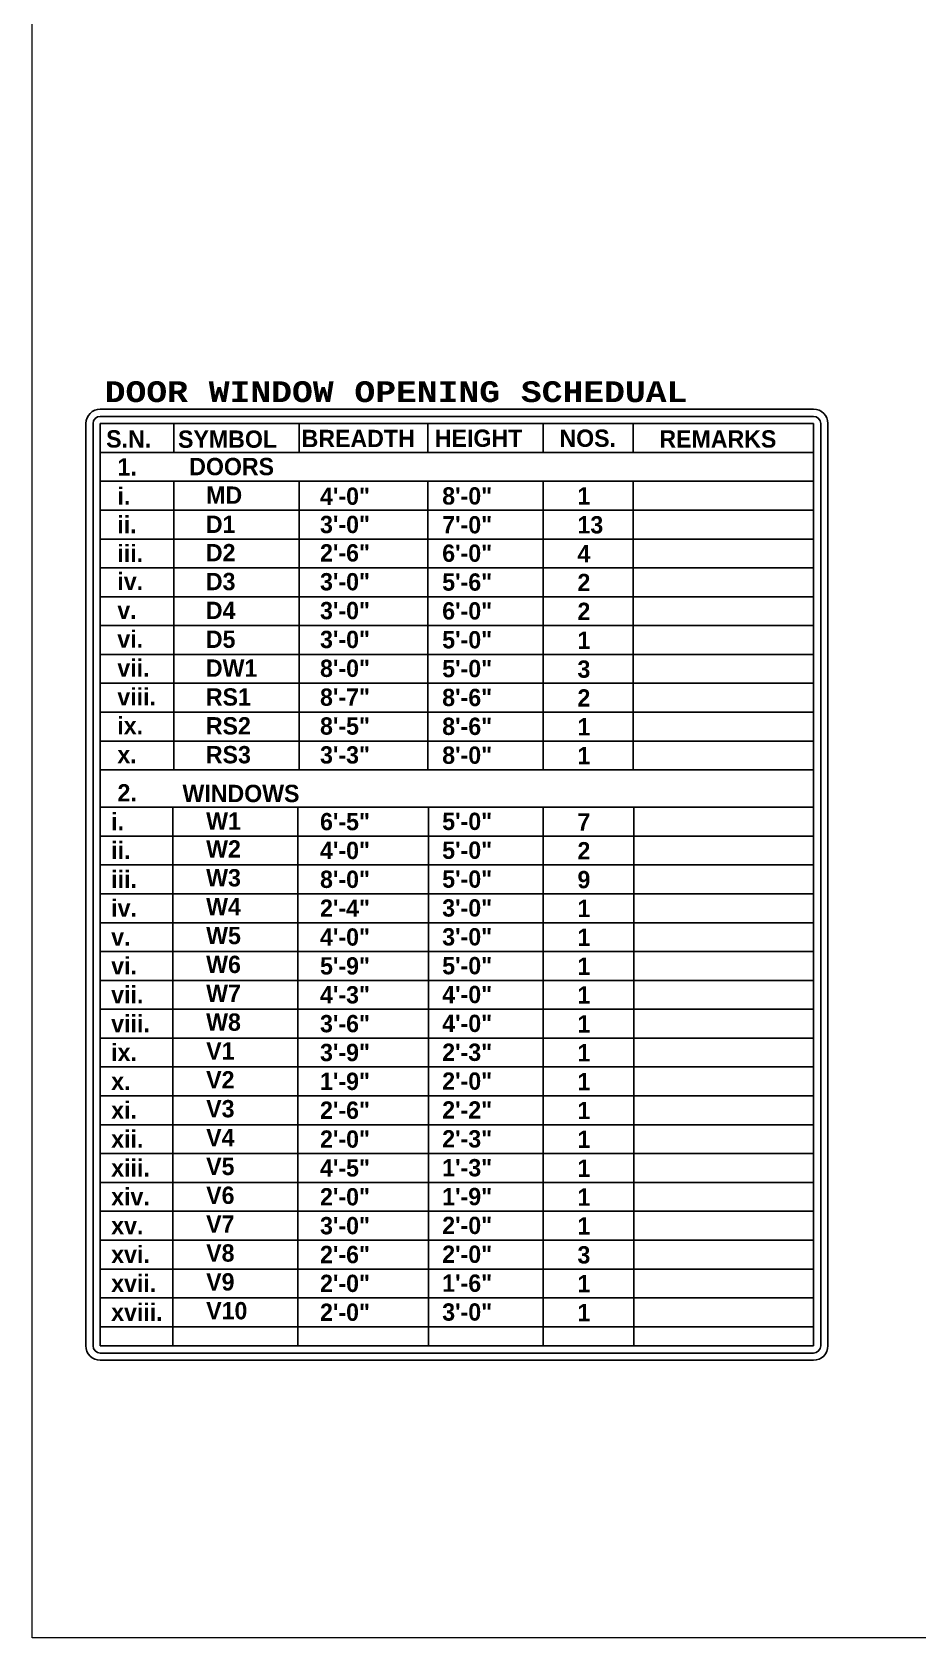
# Model space of a CAD drawing. Header units: inches. Extents: x 4069 to 291496, y -47643 to 12535.
# Drawn here: x 20651 to 21227, y -384 to 659 of the extents above; entities that cross this region are included whole.
import ezdxf

# ---------------------------------------------------------------- set-up
doc = ezdxf.new("R2010")
doc.units = ezdxf.units.IN
doc.header["$LTSCALE"] = 5
doc.header["$MEASUREMENT"] = 0
doc.layers.add('boundary', color=7, linetype='Continuous', lineweight=25)
doc.layers.add('ele1', color=21, linetype='Continuous', lineweight=20)
doc.layers.add('TEXT', color=6, linetype='Continuous')
doc.styles.add('ARIAL', font='cityb___.ttf')
doc.styles.add('COURIER', font='courbd.ttf')

msp = doc.modelspace()

# ---------------------------------------------------------------- linework, layer by layer
for p, q in [((20695.20195, 409.71235, -58.16904), (21158.89611, 409.71235, -58.16904)), ((20690.51512, -194.19822, -58.16904), (20690.51512, 405.02552, -58.16904)), ((21158.89611, 405.02552, -58.16904), (20695.20195, 405.02552, -58.16904)), ((20695.20195, 405.02552, -58.16904), (20695.20195, -194.19822, -58.16904)), ((20695.20195, 405.02552, -58.16904), (21158.89611, 405.02552, -58.16904)), ((20695.20195, 405.02552, -58.16904), (20695.20195, -194.19822, -58.16904)), ((20742.92483, 405.02552, -58.16904), (20742.92483, 386.05284, -58.16904)), ((20824.46839, 405.02552, -58.16904), (20824.46839, 386.27552, -58.16904)), ((20908.14305, 405.02552, -58.16904), (20908.14305, 386.27552, -58.16904)), ((20983.17007, 386.27552, -58.16904), (20983.17007, 405.02552, -58.16904)), ((21041.74541, 386.27552, -58.16904), (21041.74541, 405.02552, -58.16904)), ((21158.89611, -194.19822, -58.16904), (21158.89611, 405.02552, -58.16904)), ((21158.89611, 308.50539, -58.16904), (21158.89611, 405.02552, -58.16904)), ((21163.58293, 405.02552, -58.16904), (21163.58293, -194.19829, -58.16904)), ((20695.20195, 386.27552, -58.16904), (21158.89611, 386.27552, -58.16904)), ((20695.20195, 367.52552, -58.16904), (21158.89611, 367.52552, -58.16904)), ((20908.14305, 367.52552, -58.16904), (20908.14305, 180.02552, -58.16904)), ((20983.17007, 180.02552, -58.16904), (20983.17007, 367.52552, -58.16904)), ((21041.74541, 180.02552, -58.16904), (21041.74541, 367.52552, -58.16904)), ((20695.20195, 348.77552, -58.16904), (21158.89611, 348.77552, -58.16904)), ((20695.20195, 330.02552, -58.16904), (21158.89611, 330.02552, -58.16904)), ((20695.20195, 311.27552, -58.16904), (21158.89611, 311.27552, -58.16904)), ((20695.20195, 292.52552, -58.16904), (21158.89611, 292.52552, -58.16904)), ((20695.20195, 273.77552, -58.16904), (21158.89611, 273.77552, -58.16904)), ((20695.20195, 255.02552, -58.16904), (21158.89611, 255.02552, -58.16904)), ((20695.20195, 236.27552, -58.16904), (21158.89611, 236.27552, -58.16904)), ((20695.20195, 217.52552, -58.16904), (21158.89611, 217.52552, -58.16904)), ((20695.20195, 198.77552, -58.16904), (21158.89611, 198.77552, -58.16904)), ((20695.20195, 180.02552, -58.16904), (21158.89611, 180.02552, -58.16904)), ((20695.20195, 155.74333, -58.16904), (21158.89611, 155.74333, -58.16904)), ((20695.20195, 155.74064, -58.16904), (21158.89611, 155.74064, -58.16904)), ((20742.34753, -194.19822, -58.16904), (20742.34753, 155.74064, -58.16904)), ((20823.70439, -194.19822, -58.16904), (20823.70439, 155.74064, -58.16904)), ((20908.51511, -194.19822, -58.16904), (20908.51511, 155.74064, -58.16904)), ((20983.17007, -194.19822, -58.16904), (20983.17007, 155.74064, -58.16904)), ((21042.06289, -194.19822, -58.16904), (21042.06289, 155.74333, -58.16904)), ((20695.20195, 136.99064, -58.16904), (21158.89611, 136.99064, -58.16904)), ((20695.20195, 136.99064, -58.16904), (21158.89611, 136.99064, -58.16904)), ((20695.20195, 136.99064, -58.16904), (21158.89611, 136.99064, -58.16904)), ((20695.20195, 118.23795, -58.16904), (21158.89611, 118.23795, -58.16904)), ((20695.20195, 99.48526, -58.16904), (21158.89611, 99.48526, -58.16904)), ((20695.20195, 80.73257, -58.16904), (21158.89611, 80.73257, -58.16904)), ((20695.20195, 61.97988, -58.16904), (21158.89611, 61.97988, -58.16904)), ((20695.20195, 43.22719, -58.16904), (21158.89611, 43.22719, -58.16904)), ((20695.20195, 24.4745, -58.16904), (21158.89611, 24.4745, -58.16904)), ((20695.20195, 5.72181, -58.16904), (21158.89611, 5.72181, -58.16904)), ((20695.20195, -13.03089, -58.16904), (21158.89611, -13.03089, -58.16904)), ((20695.20195, -31.78358, -58.16904), (21158.89611, -31.78358, -58.16904)), ((20695.20195, -50.53627, -58.16904), (21158.89611, -50.53627, -58.16904)), ((20695.20195, -69.28896, -58.16904), (21158.89611, -69.28896, -58.16904)), ((20695.20195, -88.04165, -58.16904), (21158.89611, -88.04165, -58.16904)), ((20695.20195, -106.79434, -58.16904), (21158.89611, -106.79434, -58.16904)), ((20695.20195, -125.54703, -58.16904), (21158.89611, -125.54703, -58.16904)), ((20695.20195, -144.29972, -58.16904), (21158.89611, -144.29972, -58.16904)), ((20695.20195, -163.05242, -58.16904), (21158.89611, -163.05242, -58.16904)), ((20695.20195, -181.80511, -58.16904), (21158.89611, -181.80511, -58.16904)), ((20695.20195, -194.19822, -58.16904), (21158.89611, -194.19822, -58.16904)), ((20695.20195, -194.19822, -58.16904), (21158.89611, -194.19822, -58.16904)), ((20695.20195, -194.19822, -58.16904), (21158.89611, -194.19822, -58.16904)), ((20695.20195, -194.19822, -58.16904), (21158.89611, -194.19822, -58.16904)), ((21158.89611, -198.88505, -58.16904), (20695.20195, -198.88505, -58.16904))]:
    msp.add_line(p, q)
for centre, start, end in [((20695.20195, 405.02552, -58.16904), 90, 180), ((21158.89611, 405.02552, -58.16904), 0, 90), ((20695.20195, -194.19822, -58.16904), 180, 270), ((21158.89611, -194.19822, -58.16904), 270, 0)]:
    msp.add_arc(centre, 4.68683, start, end)
at = {"layer": 'boundary'}
for p, q in [((20695.20195, 414.39918, -58.16904), (21158.89611, 414.39918, -58.16904)), ((20685.82829, -194.19828, -58.16904), (20685.82829, 405.02552, -58.16904)), ((21168.26976, 405.02562, -58.16904), (21168.26976, -194.19849, -58.16904)), ((21158.89611, -203.57187, -58.16904), (20695.20195, -203.57187, -58.16904))]:
    msp.add_line(p, q, dxfattribs=at)
for centre, start, end in [((20695.20195, 405.02552, -58.16904), 90, 180), ((21158.89611, 405.02552, -58.16904), 0, 90), ((20695.20195, -194.19822, -58.16904), 179.99823757, 270), ((21158.89611, -194.19822, -58.16904), 270, 0.00176384)]:
    msp.add_arc(centre, 9.37365, start, end, dxfattribs=at)
at = {"layer": 'ele1', "elevation": -58.16904}
msp.add_lwpolyline([(20650.86219, 1771.3776), (23735.82665, 1771.3776), (23735.82665, -383.95537), (20650.86219, -383.95537)], close=True, dxfattribs=at)
msp.add_lwpolyline([(20650.86219, 1771.3776), (23735.82665, 1771.3776), (23735.82665, -383.95537), (20650.86219, -383.95537)], close=True, dxfattribs=at)
at = {"layer": 'TEXT'}
for p, q in [((20742.92483, 367.52552, -58.16904), (20742.92483, 180.02552, -58.16904)), ((20824.46839, 367.52552, -58.16904), (20824.46839, 180.02552, -58.16904)), ((20695.20195, 330.02552, -58.16904), (20736.85184, 330.02552, -58.16904))]:
    msp.add_line(p, q, dxfattribs=at)

# ---------------------------------------------------------------- texts
at = {"style": 'COURIER'}
msp.add_text('DOOR WINDOW OPENING SCHEDUAL', height=13.5, dxfattribs=at).set_placement((20698.07861, 419.00328, -58.16904))
at = {"layer": 'TEXT', "style": 'ARIAL'}
for s, p in [('S.N.', (20699.01718, 389.45478, -58.16904)), ('SYMBOL', (20745.74049, 389.28308, -58.16904)), ('BREADTH', (20826.08929, 389.71721, -58.16904)), ('HEIGHT', (20912.71956, 389.90165, -58.16904)), ('NOS.', (20993.72346, 389.90165, -58.16904)), ('REMARKS', (21058.68793, 389.41911, -58.16904)), ('1.', (20706.40602, 371.27223, -58.16904)), ('DOORS', (20753.01248, 371.47712, -58.16904)), ('i.', (20706.4058, 352.26574, -58.16904)), ('MD', (20764.04513, 352.90269, -58.16904)), ('4\'-0"', (20838.06669, 352.21721, -58.16904)), ('8\'-0"', (20917.50445, 352.38752, -58.16904)), ('1', (21005.44842, 352.38752, -58.16904)), ('ii.', (20706.30172, 333.77552, -58.16904)), ('D1', (20763.8373, 333.96202, -58.16904)), ('3\'-0"', (20838.06669, 333.83416, -58.16904)), ('7\'-0"', (20917.50445, 333.63752, -58.16904)), ('13', (21005.44842, 333.63752, -58.16904)), ('iii.', (20706.30172, 315.02552, -58.16904)), ('D2', (20763.8373, 315.52186, -58.16904)), ('2\'-6"', (20838.06669, 315.394, -58.16904)), ('6\'-0"', (20917.50445, 315.19736, -58.16904)), ('4', (21005.44842, 314.88752, -58.16904)), ('iv.', (20706.30172, 296.86855, -58.16904)), ('D3', (20763.8373, 296.77186, -58.16904)), ('3\'-0"', (20838.06669, 296.644, -58.16904)), ('5\'-6"', (20917.50445, 296.44736, -58.16904)), ('2', (21005.44842, 296.13752, -58.16904)), ('v.', (20706.30172, 278.11855, -58.16904)), ('D4', (20763.8373, 278.02186, -58.16904)), ('3\'-0"', (20838.06669, 277.894, -58.16904)), ('6\'-0"', (20917.50445, 277.69736, -58.16904)), ('2', (21005.44842, 277.38752, -58.16904)), ('vi.', (20706.30172, 259.36855, -58.16904)), ('D5', (20763.8373, 259.27186, -58.16904)), ('3\'-0"', (20838.06669, 259.144, -58.16904)), ('5\'-0"', (20917.50445, 258.94736, -58.16904)), ('1', (21005.44842, 258.63752, -58.16904)), ('vii.', (20706.30172, 240.61855, -58.16904)), ('DW1', (20763.8373, 240.52186, -58.16904)), ('8\'-0"', (20838.06669, 240.394, -58.16904)), ('5\'-0"', (20917.50445, 240.19736, -58.16904)), ('3', (21005.44842, 239.88752, -58.16904)), ('viii.', (20706.30172, 221.86855, -58.16904)), ('RS1', (20763.8373, 221.77186, -58.16904)), ('8\'-7"', (20838.06669, 221.644, -58.16904)), ('8\'-6"', (20917.50445, 221.44736, -58.16904)), ('2', (21005.44842, 221.13752, -58.16904)), ('ix.', (20706.30172, 203.11855, -58.16904)), ('RS2', (20763.8373, 203.02186, -58.16904)), ('8\'-5"', (20838.06669, 202.894, -58.16904)), ('8\'-6"', (20917.50445, 202.69736, -58.16904)), ('1', (21005.44842, 202.38752, -58.16904)), ('x.', (20706.30172, 184.36855, -58.16904)), ('RS3', (20763.8373, 184.27186, -58.16904)), ('3\'-3"', (20838.06669, 184.144, -58.16904)), ('8\'-0"', (20917.50445, 183.94736, -58.16904)), ('1', (21005.44842, 183.63752, -58.16904)), ('2.', (20706.40602, 159.48736, -58.16904)), ('WINDOWS', (20748.64899, 159.08073, -58.16904)), ('i.', (20702.29721, 140.83123, -58.16904)), ('W1', (20764.04513, 141.11781, -58.16904)), ('6\'-5"', (20838.06669, 140.7827, -58.16904)), ('5\'-0"', (20917.50445, 140.95301, -58.16904)), ('7', (21005.44842, 140.60533, -58.16904)), ('ii.', (20702.29721, 122.08392, -58.16904)), ('W2', (20764.04513, 123.03681, -58.16904)), ('4\'-0"', (20838.06669, 122.04885, -58.16904)), ('5\'-0"', (20917.50445, 122.20032, -58.16904)), ('2', (21005.44842, 121.85264, -58.16904)), ('iii.', (20702.29721, 103.33123, -58.16904)), ('W3', (20764.04513, 104.28411, -58.16904)), ('5\'-0"', (20917.50445, 103.44763, -58.16904)), ('8\'-0"', (20838.06669, 103.29616, -58.16904)), ('9', (21005.44842, 103.09995, -58.16904)), ('iv.', (20702.29721, 84.57854, -58.16904)), ('W4', (20764.04513, 85.53142, -58.16904)), ('2\'-4"', (20838.06669, 84.54347, -58.16904)), ('3\'-0"', (20917.50445, 84.69494, -58.16904)), ('1', (21005.44842, 84.34726, -58.16904)), ('v.', (20702.29721, 65.82585, -58.16904)), ('W5', (20764.04513, 66.77873, -58.16904)), ('4\'-0"', (20838.06669, 65.79078, -58.16904)), ('3\'-0"', (20917.50445, 65.94225, -58.16904)), ('1', (21005.44842, 65.59457, -58.16904)), ('vi.', (20702.29721, 47.07315, -58.16904)), ('W6', (20764.04513, 48.02604, -58.16904)), ('5\'-9"', (20838.06669, 47.03809, -58.16904)), ('5\'-0"', (20917.50445, 47.18955, -58.16904)), ('1', (21005.44842, 46.84188, -58.16904)), ('vii.', (20702.29721, 28.32046, -58.16904)), ('W7', (20764.04513, 29.27335, -58.16904)), ('4\'-3"', (20838.06669, 28.2854, -58.16904)), ('4\'-0"', (20917.50445, 28.43686, -58.16904)), ('1', (21005.44842, 28.08919, -58.16904)), ('viii.', (20702.29721, 9.56777, -58.16904)), ('W8', (20764.04513, 10.52066, -58.16904)), ('3\'-6"', (20838.06669, 9.5327, -58.16904)), ('4\'-0"', (20917.50445, 9.68417, -58.16904)), ('1', (21005.44842, 9.33649, -58.16904)), ('ix.', (20702.29721, -9.18492, -58.16904)), ('V1', (20764.04513, -8.23203, -58.16904)), ('3\'-9"', (20838.06669, -9.21999, -58.16904)), ('2\'-3"', (20917.50445, -9.06852, -58.16904)), ('1', (21005.44842, -9.4162, -58.16904)), ('x.', (20702.29721, -27.93761, -58.16904)), ('V2', (20764.04513, -26.98472, -58.16904)), ('1\'-9"', (20838.06669, -27.97268, -58.16904)), ('2\'-0"', (20917.50445, -27.82121, -58.16904)), ('1', (21005.44842, -28.16889, -58.16904)), ('xi.', (20702.29721, -46.6903, -58.16904)), ('V3', (20764.04513, -45.73742, -58.16904)), ('2\'-6"', (20838.06669, -46.72537, -58.16904)), ('2\'-2"', (20917.50445, -46.5739, -58.16904)), ('1', (21005.44842, -46.92158, -58.16904)), ('xii.', (20702.29721, -65.44299, -58.16904)), ('V4', (20764.04513, -64.49011, -58.16904)), ('2\'-0"', (20838.06669, -65.47806, -58.16904)), ('2\'-3"', (20917.50445, -65.32659, -58.16904)), ('1', (21005.44842, -65.67427, -58.16904)), ('xiii.', (20702.29721, -84.19568, -58.16904)), ('V5', (20764.04513, -83.2428, -58.16904)), ('4\'-5"', (20838.06669, -84.23075, -58.16904)), ('1\'-3"', (20917.50445, -84.07928, -58.16904)), ('1', (21005.44842, -84.42696, -58.16904)), ('xiv.', (20702.29721, -102.94838, -58.16904)), ('V6', (20764.04513, -101.99549, -58.16904)), ('2\'-0"', (20838.06669, -102.98344, -58.16904)), ('1\'-9"', (20917.50445, -102.83198, -58.16904)), ('1', (21005.44842, -103.17965, -58.16904)), ('xv.', (20702.29721, -121.70107, -58.16904)), ('V7', (20764.04513, -120.74818, -58.16904)), ('3\'-0"', (20838.06669, -121.73613, -58.16904)), ('2\'-0"', (20917.50445, -121.58467, -58.16904)), ('1', (21005.44842, -121.93234, -58.16904)), ('xvi.', (20702.29721, -140.45376, -58.16904)), ('V8', (20764.04513, -139.50087, -58.16904)), ('2\'-6"', (20838.06669, -140.48883, -58.16904)), ('2\'-0"', (20917.50445, -140.33736, -58.16904)), ('3', (21005.44842, -140.68504, -58.16904)), ('xvii.', (20702.29721, -159.20645, -58.16904)), ('V9', (20764.04513, -158.25356, -58.16904)), ('2\'-0"', (20838.06669, -159.24152, -58.16904)), ('1\'-6"', (20917.50445, -159.09005, -58.16904)), ('1', (21005.44842, -159.43773, -58.16904)), ('xviii.', (20702.29721, -177.95914, -58.16904)), ('V10', (20764.04513, -177.00625, -58.16904)), ('2\'-0"', (20838.06669, -177.99421, -58.16904)), ('3\'-0"', (20917.50445, -177.84274, -58.16904)), ('1', (21005.44842, -178.19042, -58.16904))]:
    msp.add_text(s, height=11.25, dxfattribs=at).set_placement(p)

doc.saveas('drawing.dxf')
